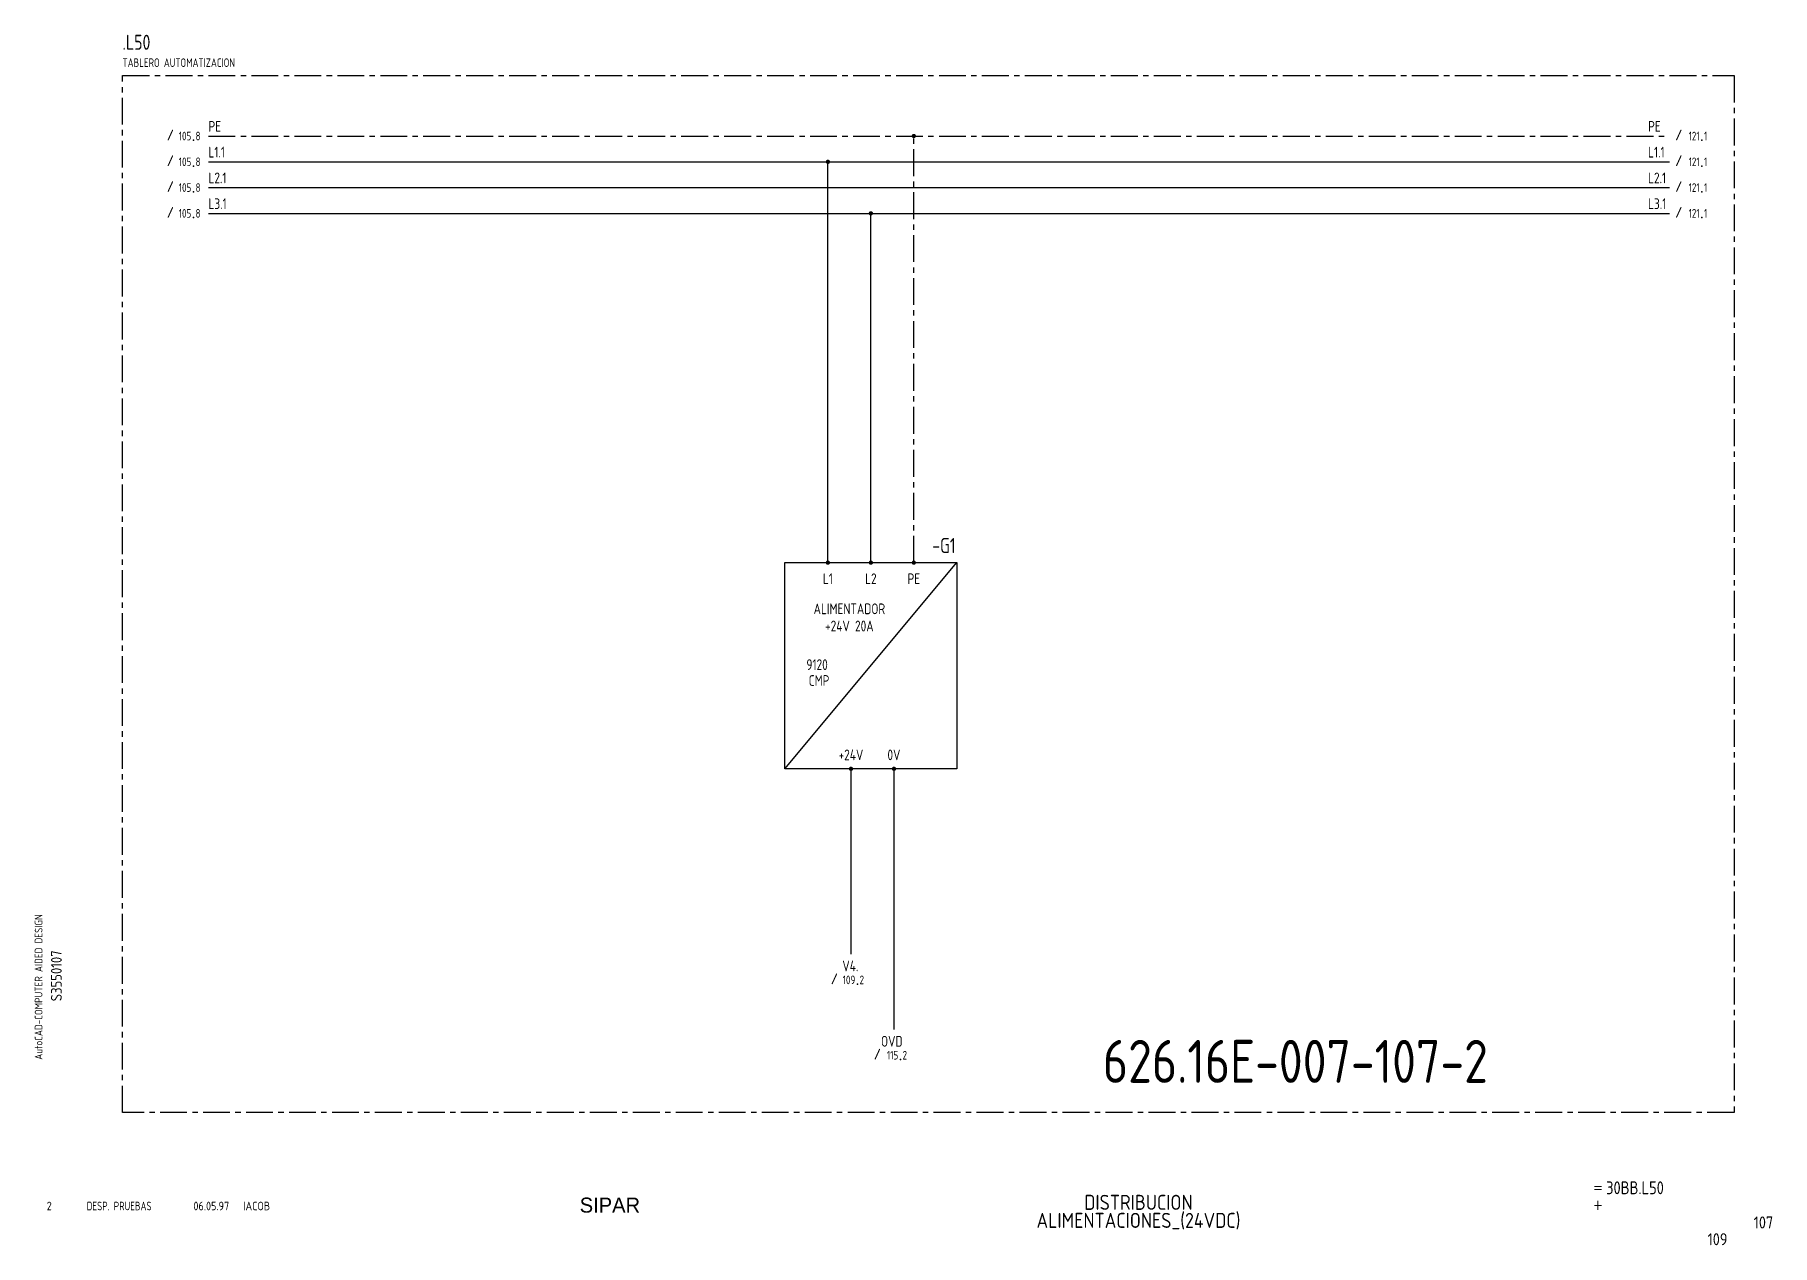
# Model space of a CAD drawing. Extents: x 10 to 414, y 6 to 287.
import ezdxf
from ezdxf.enums import TextEntityAlignment as Align

# ---------------------------------------------------------------- set-up
doc = ezdxf.new("R2010")
doc.units = 0
doc.header["$LTSCALE"] = 5
doc.header["$MEASUREMENT"] = 0
doc.header["$PDSIZE"] = -2
doc.linetypes.add('CENTER', pattern=[2, 1.25, -0.25, 0.25, -0.25])
doc.layers.get('0').update_dxf_attribs({"linetype": 'CONTINUOUS'})
doc.layers.add('CART', color=7, linetype='CONTINUOUS')
doc.styles.add('DIN', font='DIN.shx', dxfattribs={"width": 0.85})
doc.styles.add('ISO', font='DIN', dxfattribs={"width": 0.8})
doc.styles.add('N', font='ROMANS', dxfattribs={"width": 0.85, "height": 3})
doc.styles.add('SIMPLEX', font='SIMPLEX', dxfattribs={"width": 0.85})
doc.styles.add('X', font='UNIV.SHX', dxfattribs={"height": 3.5})

# ---------------------------------------------------------------- blocks, each defined once
blk = doc.blocks.new('NOTA')
at = {"color": 5, "linetype": 'Continuous'}
blk.add_line((0, 0), (0, 0), dxfattribs=at)
at = {"color": 3, "style": 'DIN', "width": 0.8}
blk.add_attdef('NOME', text='', height=3.5, dxfattribs=at).set_placement((0, 0), align=Align.MIDDLE)
at = {"color": 7, "style": 'SIMPLEX', "flags": 9}
for tag, p in [('TIPO', (-2.04, -5.14)), ('QUADRO', (-2.04, -7.64))]:
    blk.add_attdef(tag, p, '', height=1, dxfattribs=at)
blk = doc.blocks.new('CEI1076')
blk.add_point((-3.5, -1))
at = {"style": 'ISO'}
blk.add_text('/', height=2.5, dxfattribs=at).set_placement((-8, -1), align=Align.RIGHT)
for tag, height, style, flags, p in [('FG', 2, 'ISO', 8, (-4, -1)), ('#LINEA', 2.5, 'SIMPLEX', 1, (13.5, -4))]:
    blk.add_attdef(tag, text='', height=height, dxfattribs=dict(style=style, flags=flags)).set_placement(p, align=Align.RIGHT)
for tag, p, height, style, flags in [('CAT', (-3, -1), 2, 'ISO', 8), ('PRES', (2.5, -8.5), 2.5, 'SIMPLEX', 9)]:
    blk.add_attdef(tag, p, '', height=height, dxfattribs=dict(style=style, flags=flags))
at = {"color": 7, "linetype": 'Continuous', "style": 'ISO'}
blk.add_attdef('NOME', (3.5, 1), '', height=2.5, dxfattribs=at)
blk = doc.blocks.new('B5-3')
at = {"linetype": 'Continuous', "const_width": 0.5}
blk.add_lwpolyline([(-0.25, 0, 1), (0.25, 0, 1)], format="xyb", close=True, dxfattribs=at)
blk = doc.blocks.new('BOX')
at = {"color": 3, "style": 'ISO', "width": 0.8}
blk.add_attdef('BOX', (0, 6), '', height=3.5, dxfattribs=at)
at = {"color": 7, "style": 'ISO', "width": 0.8}
blk.add_attdef('DESC', (0, 2), '', height=2, dxfattribs=at)
blk = doc.blocks.new('REV2')
at = {"color": 3, "style": 'DIN'}
for s, width, p in [('2', 0.9, (12.45, 13.79)), ('DESP. PRUEBAS', 0.8, (21.76, 13.79)), ('06.05.97', 0.9, (46.59, 13.79)), ('IACOB', 0.9, (58.16, 13.79))]:
    blk.add_text(s, height=2, dxfattribs=dict(at, width=width)).set_placement(p)

msp = doc.modelspace()

# ---------------------------------------------------------------- linework, layer by layer
at = {"linetype": 'CENTER'}
for p, q in [((50.09, 263.89), (390.09, 263.89)), ((214.23, 164.57), (214.23, 263.89))]:
    msp.add_line(p, q, dxfattribs=at)
for p, q in [((50.09, 257.89), (390.09, 257.89)), ((194.23, 164.57), (194.23, 257.89)), ((50.09, 251.89), (390.09, 251.89)), ((50.09, 245.89), (390.09, 245.89)), ((204.23, 164.57), (204.23, 245.89)), ((184.23, 116.57), (224.23, 164.57)), ((199.6, 116.57), (199.6, 73.43)), ((209.6, 116.57), (209.6, 55.89))]:
    msp.add_line(p, q)
at = {"color": 3}
for p, q in [((184.23, 116.57), (184.23, 164.57)), ((184.23, 164.57), (224.23, 164.57)), ((224.23, 164.57), (224.23, 116.57)), ((224.23, 116.57), (184.23, 116.57))]:
    msp.add_line(p, q, dxfattribs=at)
at = {"color": 3, "linetype": 'CENTER'}
msp.add_lwpolyline([(30.09, 36.55), (30.09, 277.97), (405.09, 277.97), (405.09, 36.55)], close=True, dxfattribs=at)
at = {"const_width": 0.5}
for points in [[(213.98, 263.89, 1), (214.48, 263.89, 1)], [(193.98, 257.89, 1), (194.48, 257.89, 1)], [(203.98, 245.89, 1), (204.48, 245.89, 1)]]:
    msp.add_lwpolyline(points, format="xyb", close=True, dxfattribs=at)

# ---------------------------------------------------------------- block references
for name, p, values in [('BOX', (30.09, 277.97), {'BOX': '.L50', 'DESC': 'TABLERO AUTOMATIZACION'}), ('NOTA', (221.23, 168.57), {'NOME': '-G1'})]:
    msp.add_blockref(name, p).add_auto_attribs(values)
ref = msp.add_blockref('CEI1076', (50.09, 263.89))
ref.add_attrib('NOME', 'PE', (50.09, 264.89), dxfattribs={"color": 7, "linetype": 'Continuous', "height": 2.5, "style": 'DIN', "width": 0.8})
ref.add_attrib('FG', '105', dxfattribs={"height": 2, "style": 'DIN', "width": 0.8, "flags": 8}).set_placement((46.09, 262.89), align=Align.RIGHT)
ref.add_attrib('CAT', '8', (47.09, 262.89), dxfattribs={"height": 2, "style": 'DIN', "width": 0.8, "flags": 8})
ref = msp.add_blockref('CEI1076', (401.09, 263.89))
ref.add_attrib('NOME', 'PE', (385.09, 264.89), dxfattribs={"color": 7, "linetype": 'Continuous', "height": 2.5, "style": 'DIN', "width": 0.8})
ref.add_attrib('FG', '121', dxfattribs={"height": 2, "style": 'DIN', "width": 0.8, "flags": 8}).set_placement((397.09, 262.89), align=Align.RIGHT)
ref.add_attrib('CAT', '1', (398.09, 262.89), dxfattribs={"height": 2, "style": 'DIN', "width": 0.8, "flags": 8})
ref = msp.add_blockref('CEI1076', (50.09, 257.89))
ref.add_attrib('NOME', 'L1.1', (50.09, 258.89), dxfattribs={"color": 7, "linetype": 'Continuous', "height": 2.5, "style": 'DIN', "width": 0.8})
ref.add_attrib('FG', '105', dxfattribs={"height": 2, "style": 'DIN', "width": 0.8, "flags": 8}).set_placement((46.09, 256.89), align=Align.RIGHT)
ref.add_attrib('CAT', '8', (47.09, 256.89), dxfattribs={"height": 2, "style": 'DIN', "width": 0.8, "flags": 8})
ref = msp.add_blockref('CEI1076', (401.09, 257.89))
ref.add_attrib('NOME', 'L1.1', (385.09, 258.89), dxfattribs={"color": 7, "linetype": 'Continuous', "height": 2.5, "style": 'DIN', "width": 0.8})
ref.add_attrib('FG', '121', dxfattribs={"height": 2, "style": 'DIN', "width": 0.8, "flags": 8}).set_placement((397.09, 256.89), align=Align.RIGHT)
ref.add_attrib('CAT', '1', (398.09, 256.89), dxfattribs={"height": 2, "style": 'DIN', "width": 0.8, "flags": 8})
ref = msp.add_blockref('CEI1076', (50.09, 251.89))
ref.add_attrib('NOME', 'L2.1', (50.09, 252.89), dxfattribs={"color": 7, "linetype": 'Continuous', "height": 2.5, "style": 'DIN', "width": 0.8})
ref.add_attrib('FG', '105', dxfattribs={"height": 2, "style": 'DIN', "width": 0.8, "flags": 8}).set_placement((46.09, 250.89), align=Align.RIGHT)
ref.add_attrib('CAT', '8', (47.09, 250.89), dxfattribs={"height": 2, "style": 'DIN', "width": 0.8, "flags": 8})
ref = msp.add_blockref('CEI1076', (401.09, 251.89))
ref.add_attrib('NOME', 'L2.1', (385.09, 252.89), dxfattribs={"color": 7, "linetype": 'Continuous', "height": 2.5, "style": 'DIN', "width": 0.8})
ref.add_attrib('FG', '121', dxfattribs={"height": 2, "style": 'DIN', "width": 0.8, "flags": 8}).set_placement((397.09, 250.89), align=Align.RIGHT)
ref.add_attrib('CAT', '1', (398.09, 250.89), dxfattribs={"height": 2, "style": 'DIN', "width": 0.8, "flags": 8})
ref = msp.add_blockref('CEI1076', (50.09, 245.89))
ref.add_attrib('NOME', 'L3.1', (50.09, 246.89), dxfattribs={"color": 7, "linetype": 'Continuous', "height": 2.5, "style": 'DIN', "width": 0.8})
ref.add_attrib('FG', '105', dxfattribs={"height": 2, "style": 'DIN', "width": 0.8, "flags": 8}).set_placement((46.09, 244.89), align=Align.RIGHT)
ref.add_attrib('CAT', '8', (47.09, 244.89), dxfattribs={"height": 2, "style": 'DIN', "width": 0.8, "flags": 8})
ref = msp.add_blockref('CEI1076', (401.09, 245.89))
ref.add_attrib('NOME', 'L3.1', (385.09, 246.89), dxfattribs={"color": 7, "linetype": 'Continuous', "height": 2.5, "style": 'DIN', "width": 0.8})
ref.add_attrib('FG', '121', dxfattribs={"height": 2, "style": 'DIN', "width": 0.8, "flags": 8}).set_placement((397.09, 244.89), align=Align.RIGHT)
ref.add_attrib('CAT', '1', (398.09, 244.89), dxfattribs={"height": 2, "style": 'DIN', "width": 0.8, "flags": 8})
for p in [(194.23, 164.57), (204.23, 164.57), (214.23, 164.57), (199.6, 116.57), (209.6, 116.57)]:
    msp.add_blockref('B5-3', p)
ref = msp.add_blockref('CEI1076', (204.6, 67.43))
ref.add_attrib('NOME', 'V4.', (197.6, 69.43), dxfattribs={"color": 7, "linetype": 'Continuous', "height": 2.5, "style": 'DIN', "width": 0.8})
ref.add_attrib('FG', '109', dxfattribs={"height": 2, "style": 'DIN', "width": 0.8, "flags": 8}).set_placement((200.6, 66.43), align=Align.RIGHT)
ref.add_attrib('CAT', '2', (201.6, 66.43), dxfattribs={"height": 2, "style": 'DIN', "width": 0.8, "flags": 8})
ref = msp.add_blockref('CEI1076', (214.6, 49.89))
ref.add_attrib('NOME', 'OVD', (206.6, 51.89), dxfattribs={"color": 7, "linetype": 'Continuous', "height": 2.5, "style": 'DIN', "width": 0.8})
ref.add_attrib('FG', '115', dxfattribs={"height": 2, "style": 'DIN', "width": 0.8, "flags": 8}).set_placement((210.6, 48.89), align=Align.RIGHT)
ref.add_attrib('CAT', '2', (211.6, 48.89), dxfattribs={"height": 2, "style": 'DIN', "width": 0.8, "flags": 8})
at = {"linetype": 'Continuous'}
msp.add_blockref('REV2', (0, 0), dxfattribs=at)

# ---------------------------------------------------------------- texts
at = {"style": 'ISO', "width": 0.8}
for s, p in [('L1', (194.23, 159.57)), ('L2', (204.23, 159.57)), ('PE', (214.23, 159.57)), ('ALIMENTADOR', (199.23, 152.57)), ('+24V', (199.6, 118.57)), ('0V', (209.6, 118.57))]:
    msp.add_text(s, height=2.5, dxfattribs=at).set_placement(p, align=Align.CENTER)
at = {"color": 3, "style": 'ISO', "width": 0.8}
for s, p in [('+24V 20A', (199.23, 148.57)), ('CMP', (192.18, 135.88))]:
    msp.add_text(s, height=2.5, dxfattribs=at).set_placement(p, align=Align.CENTER)
at = {"style": 'ISO', "width": 0.8}
msp.add_text('9120', height=2.5, dxfattribs=at).set_placement((189.23, 139.57))
at = {"color": 2, "insert": (258.22, 53.46), "char_height": 10, "width": 111.0411, "attachment_point": 1, "style": 'DIN'}
msp.add_mtext('626.16E-007-107-2', dxfattribs=at)
at = {"layer": 'CART', "color": 1, "style": 'DIN', "width": 0.9}
msp.add_text('AutoCAD-COMPUTER AIDED DESIGN', height=1.8, rotation=90, dxfattribs=at).set_placement((11.47, 48.84))
at = {"layer": 'CART', "color": 3, "style": 'N', "width": 0.85}
for s, p in [('=', (372.24, 17.91)), ('+', (372.24, 13.87))]:
    msp.add_text(s, height=2.5, dxfattribs=at).set_placement(p)
at = {"layer": 'CART', "color": 3, "style": 'DIN', "width": 0.9, "flags": 1}
msp.add_attdef('S3550107', text='', height=2.5, rotation=90, dxfattribs=at).set_placement((15.95, 68.38), align=Align.CENTER)
at = {"layer": 'CART', "color": 3, "style": 'DIN', "width": 0.85}
msp.add_attdef('30BB.L50', text='', height=3, dxfattribs=at).set_placement((375.33, 16.63), align=Align.BOTTOM_LEFT)
at = {"layer": 'CART', "color": 6, "style": 'X', "flags": 1}
msp.add_attdef('SIPAR', text='', height=3.5, dxfattribs=at).set_placement((143.5, 15), align=Align.MIDDLE)
at = {"layer": 'CART', "color": 2, "style": 'DIN', "width": 0.9, "flags": 1}
for tag, p in [('DISTRIBUCION', (266.5, 15.65)), ('ALIMENTACIONES_(24VDC)', (266.5, 11.45))]:
    msp.add_attdef(tag, text='', height=3.5, dxfattribs=at).set_placement(p, align=Align.MIDDLE)
msp.add_attdef('107', text='', height=2.8, dxfattribs=at).set_placement((414.2, 9.56), align=Align.RIGHT)
at = {"layer": 'CART', "color": 7, "style": 'DIN', "width": 0.9, "flags": 1}
msp.add_attdef('109', (398.93, 5.65), '', height=2.8, dxfattribs=at)

doc.saveas('drawing.dxf')
